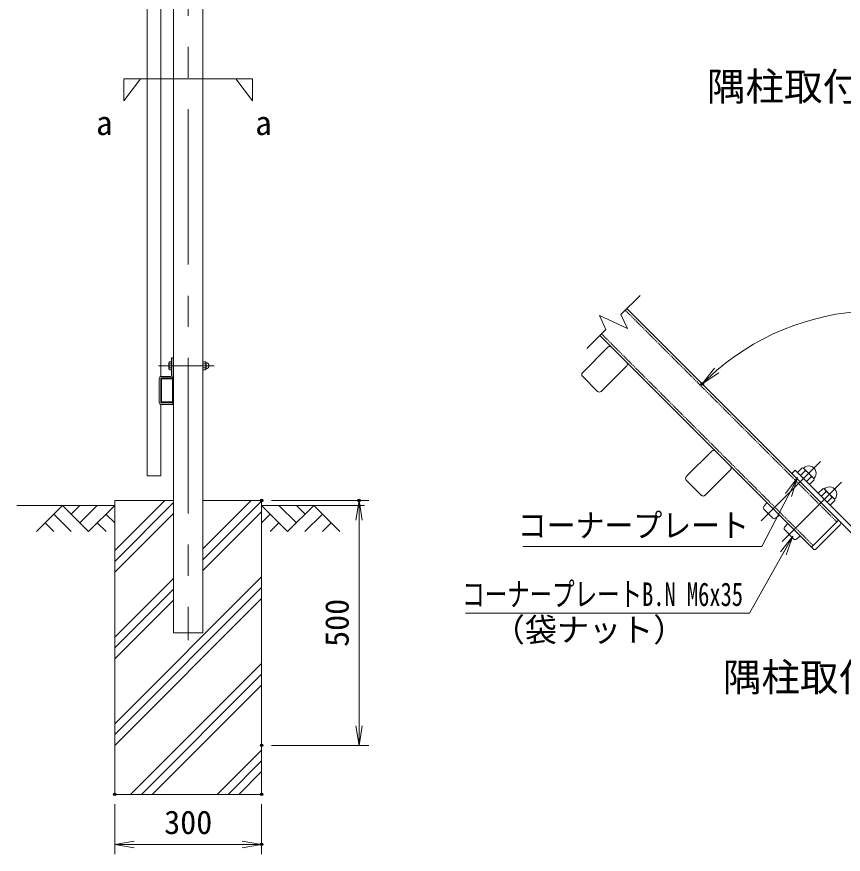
# Model space of a CAD drawing. Units: millimetres at full size. Extents: x -4200 to 4200, y -2970 to 2970.
# Drawn here: x -121 to 1567, y -1302 to 407 of the extents above; entities that cross this region are included whole.
import ezdxf
from ezdxf.enums import TextEntityAlignment as Align

# ---------------------------------------------------------------- set-up
doc = ezdxf.new("R2010")
doc.units = ezdxf.units.MM
doc.header["$LTSCALE"] = 10
doc.header["$PDMODE"] = 32
doc.header["$PDSIZE"] = 5
doc.linetypes.add('USER1', pattern=[50.8, 31.75, -6.35, 6.35, -6.35])
doc.linetypes.add('USER2', pattern=[0.375, 0.25, -0.125])
for name, color, linetype, lineweight in [('0-0_D-BMK', 2, 'USER1', 13), ('0-1_D-BGD', 7, 'Continuous', 18), ('0-2_D-STR4', 7, 'Continuous', 18), ('0-3_D-DCR-HCH', 7, 'Continuous', 13), ('0-4_D-STR3', 3, 'Continuous', 13), ('0-5_D-STR1', 1, 'Continuous', 18), ('0-6_D-STR-DIM', 7, 'Continuous', 13), ('0-7_0', 7, 'Continuous', 18), ('0-9_D-TTL-TXT', 7, 'Continuous', 18), ('0-A_D-STR-TXT', 7, 'Continuous', 13)]:
    doc.layers.add(name, color=color, linetype=linetype, lineweight=lineweight)
doc.layers.add('0-8_Defpoints', color=253, linetype='Continuous')
doc.styles.add('ＭＳ ゴシック', font='')
doc.styles.get('ＭＳ ゴシック').set_extended_font_data('MS Gothic')

# ---------------------------------------------------------------- blocks, each defined once
blk = doc.blocks.new('_Open')
at = {"layer": '0-7_0'}
blk.add_line((-10, 1.667), (0, 0), dxfattribs=at)
blk.add_lwpolyline([(-10, -1.667), (0, 0), (-10, 0)], dxfattribs=at)

msp = doc.modelspace()

# ---------------------------------------------------------------- linework, layer by layer
at = {"layer": '0-0_D-BMK'}
for p, q in [((229.17, 1235.01), (229.17, -864.99)), ((168.58, -304.99), (282.61, -304.99)), ((1520.71, -500.21), (1399.45, -621.46)), ((1563.13, -542.64), (1441.88, -663.89))]:
    msp.add_line(p, q, dxfattribs=at)
at = {"layer": '0-1_D-BGD'}
for p, q in [((79.17, -589.99), (-120.83, -589.99)), ((379.17, -589.99), (589.17, -589.99))]:
    msp.add_line(p, q, dxfattribs=at)
at = {"layer": '0-2_D-STR4'}
for p, q in [((79.17, -579.99), (79.17, -1179.99)), ((199.17, -579.99), (79.17, -579.99)), ((379.17, -579.99), (259.17, -579.99)), ((379.17, -579.99), (379.17, -1179.99)), ((379.17, -1179.99), (79.17, -1179.99))]:
    msp.add_line(p, q, dxfattribs=at)
at = {"layer": '0-3_D-DCR-HCH'}
for p, q in [((79.17, -682.25), (181.42, -579.99)), ((259.17, -679.02), (358.2, -579.99)), ((259.17, -701.12), (379.17, -581.12)), ((-27.26, -589.99), (-80.47, -643.21)), ((-27.26, -589.99), (25.96, -643.21)), ((-9.52, -607.73), (8.22, -589.99)), ((8.22, -625.47), (43.69, -589.99)), ((25.96, -643.21), (79.17, -589.99)), ((79.17, -704.34), (199.17, -584.34)), ((432.38, -643.21), (379.17, -589.99)), ((450.12, -625.47), (414.64, -589.99)), ((485.59, -589.99), (432.38, -643.21)), ((467.95, -607.82), (450.12, -589.99)), ((485.59, -589.99), (538.8, -643.21)), ((-44.99, -607.73), (-9.36, -643.21)), ((61.43, -607.73), (79.17, -625.39)), ((79.17, -726.44), (199.17, -606.44)), ((259.17, -723.22), (379.17, -603.22)), ((396.91, -607.73), (379.17, -625.39)), ((503.33, -607.73), (467.69, -643.21)), ((-62.73, -625.47), (-44.91, -643.21)), ((43.69, -625.47), (61.51, -643.21)), ((414.64, -625.47), (396.82, -643.21)), ((521.07, -625.47), (503.25, -643.21)), ((79.17, -1035.8), (379.17, -735.8)), ((79.17, -859.02), (199.17, -739.02)), ((79.17, -1057.9), (379.17, -757.9)), ((79.17, -881.12), (199.17, -761.12)), ((79.17, -1079.99), (379.17, -779.99)), ((79.17, -903.22), (199.17, -783.22)), ((111.75, -1179.99), (379.17, -912.58)), ((133.85, -1179.99), (379.17, -934.67)), ((155.94, -1179.99), (379.17, -956.77)), ((288.53, -1179.99), (379.17, -1089.35)), ((310.62, -1179.99), (379.17, -1111.45)), ((332.72, -1179.99), (379.17, -1133.55))]:
    msp.add_line(p, q, dxfattribs=at)
at = {"layer": '0-4_D-STR3'}
for p, q in [((195.47, -288.99), (195.47, -325.19)), ((198.67, -288.99), (195.47, -288.99)), ((198.67, -288.99), (198.67, -325.19)), ((189.97, -298.76), (189.97, -311.11)), ((190.97, -296.89), (195.47, -296.89)), ((190.97, -300.94), (195.47, -300.94)), ((195.47, -296.89), (195.47, -313.09)), ((199.17, -300.99), (198.67, -300.99)), ((259.17, -298.76), (259.17, -311.11)), ((259.17, -298.76), (259.17, -311.11)), ((260.17, -296.89), (264.67, -296.89)), ((264.67, -300.94), (260.17, -300.94)), ((265.67, -298.76), (265.67, -311.11)), ((265.67, -298.76), (265.67, -311.11)), ((190.97, -309.04), (195.47, -309.04)), ((190.97, -313.09), (195.47, -313.09)), ((199.17, -308.99), (198.67, -308.99)), ((264.67, -309.04), (260.17, -309.04)), ((260.17, -313.09), (264.67, -313.09)), ((169.97, -331.59), (169.97, -379.39)), ((173.17, -331.59), (173.17, -379.39)), ((193.87, -326.79), (174.77, -326.79)), ((194.37, -329.99), (175.27, -329.99)), ((198.17, -380.99), (174.77, -380.99)), ((198.17, -384.19), (174.77, -384.19)), ((198.17, -380.99), (198.17, -384.19)), ((1468.78, -518.2), (1461.99, -524.99)), ((1583.59, -646.59), (1461.99, -524.99)), ((1587.57, -636.99), (1468.78, -518.2)), ((1483.2, -513.32), (1473.55, -522.97)), ((1497.95, -547.37), (1473.55, -522.97)), ((1489.38, -519.49), (1479.72, -529.15)), ((1485.81, -514.02), (1483.2, -513.32)), ((1506.9, -535.1), (1485.81, -514.02)), ((1501.42, -531.54), (1491.77, -541.19)), ((1507.6, -537.72), (1497.95, -547.37)), ((1507.6, -537.72), (1506.9, -535.1)), ((1525.63, -555.75), (1515.98, -565.4)), ((1531.8, -561.92), (1522.15, -571.57)), ((1528.24, -556.45), (1525.63, -555.75)), ((1549.32, -577.53), (1528.24, -556.45)), ((1540.37, -589.79), (1515.98, -565.4)), ((1543.85, -573.97), (1534.2, -583.62)), ((1550.02, -580.14), (1540.37, -589.79)), ((1550.02, -580.14), (1549.32, -577.53)), ((1411.08, -584.38), (1404.65, -592.05)), ((1404.89, -597.72), (1423.2, -616.02)), ((1436.53, -609.84), (1428.87, -616.27)), ((1453.5, -626.81), (1447.07, -634.47)), ((1557.45, -620.45), (1502.29, -675.6)), ((1560.63, -629.99), (1511.84, -678.78)), ((1560.63, -623.63), (1557.45, -620.45)), ((1447.32, -640.14), (1465.63, -658.45)), ((1478.96, -652.27), (1471.3, -658.7)), ((1505.48, -678.78), (1502.29, -675.6))]:
    msp.add_line(p, q, dxfattribs=at)
for centre, radius, start, end in [((192.51, -298.92), 2.54, 127.21089, 232.78911), ((198.67, -304.99), 8.7, 152.26063, 207.73937), ((261.71, -298.92), 2.54, 127.21089, 232.78911), ((267.87, -304.99), 8.7, 152.26063, 207.73937), ((263.13, -298.92), 2.54, 307.21089, 52.78911), ((256.97, -304.99), 8.7, 332.26063, 27.73937), ((266.04, -298.05), 0.5, 189.83916, 262.83194), ((265.17, -304.99), 6.5, 277.16806, 82.83194), ((192.52, -311.07), 2.55, 127.42505, 232.57495), ((261.72, -311.07), 2.55, 127.42505, 232.57495), ((263.12, -311.07), 2.55, 307.42505, 52.57495), ((266.04, -311.94), 0.5, 97.16806, 163.42019), ((174.77, -331.59), 4.8, 90, 180), ((174.77, -331.59), 1.6, 90, 180), ((193.87, -325.19), 1.6, 270, 0), ((193.87, -325.19), 4.8, 270, 0), ((174.77, -379.39), 4.8, 180, 270), ((174.77, -379.39), 1.6, 180, 270), ((1496.42, -524.5), 14.91, 314.64798, 135.35202), ((1469.98, -528.22), 21.27, 24.22053, 41.8842), ((1476.9, -544.01), 27.51, 26.96185, 63.03815), ((1492.7, -550.94), 21.27, 48.1158, 65.77947), ((1538.85, -566.92), 14.91, 314.64798, 135.35202), ((1512.4, -570.65), 21.27, 24.22053, 41.8842), ((1519.33, -586.44), 27.51, 26.96185, 63.03815), ((1535.12, -593.37), 21.27, 48.1158, 65.77947), ((1407.86, -594.75), 4.2, 140, 225), ((1426.17, -613.05), 4.2, 225, 310), ((1557.45, -626.81), 4.5, 315, 45), ((1450.29, -637.17), 4.2, 140, 225), ((1468.6, -655.48), 4.2, 225, 248.97381), ((1468.6, -655.48), 4.2, 225, 310), ((1508.66, -675.6), 4.5, 225, 315)]:
    msp.add_arc(centre, radius, start, end, dxfattribs=at)
at = {"layer": '0-5_D-STR1'}
for p, q in [((199.17, 1210.01), (199.17, -849.99)), ((259.17, -849.99), (259.17, 1210.01)), ((145.17, 1193.03), (145.17, -529.99)), ((173.17, 1026.08), (173.17, -327.07)), ((1125.23, -188.23), (1557.45, -620.45)), ((1070.07, -243.38), (1502.29, -675.6)), ((1086.48, -267), (1034.3, -319.18)), ((1124.67, -305.18), (1072.48, -357.37)), ((173.17, -332.09), (173.17, -379.39)), ((174.77, -332.09), (174.77, -377.89)), ((196.72, -329.99), (175.27, -329.99)), ((196.72, -331.59), (175.27, -331.59)), ((197.57, -377.89), (197.57, -332.44)), ((199.17, -377.89), (199.17, -332.44)), ((1034.3, -326.4), (1065.27, -357.37)), ((173.17, -383.92), (173.17, -529.99)), ((175.27, -378.39), (197.07, -378.39)), ((175.27, -379.99), (197.07, -379.99)), ((1298.61, -479.13), (1246.43, -531.32)), ((1336.8, -517.32), (1284.61, -569.5)), ((145.17, -529.99), (173.17, -529.99)), ((1246.43, -538.53), (1277.4, -569.5)), ((199.17, -849.99), (259.17, -849.99))]:
    msp.add_line(p, q, dxfattribs=at)
at = {"layer": '0-5_D-STR1', "linetype": 'USER2'}
for p, q in [((1121.83, -191.62), (1554.05, -623.84)), ((1073.47, -239.99), (1505.69, -672.21))]:
    msp.add_line(p, q, dxfattribs=at)
at = {"layer": '0-5_D-STR1'}
for centre, radius, start, end in [((1090.09, -270.61), 5.1, 45, 135), ((1090.09, -270.61), 5.1, 45, 135), ((1121.06, -301.58), 5.1, 314.99941, 45), ((1121.06, -301.58), 5.1, 314.99941, 45), ((1037.9, -322.79), 5.1, 134.99942, 225), ((175.27, -332.09), 2.1, 90, 180.00049), ((175.27, -332.09), 0.5, 90, 179.99992), ((196.72, -332.44), 2.45, 0, 90.00001), ((196.72, -332.44), 0.85, 0, 90.00002), ((1068.87, -353.76), 5.1, 225, 314.99941), ((175.27, -377.89), 2.1, 180.00029, 270), ((175.27, -377.89), 0.5, 179.99992, 270), ((197.07, -377.89), 0.5, 270, 0.00043), ((197.07, -377.89), 2.1, 270, 0.0003), ((1302.22, -482.74), 5.1, 45, 135), ((1333.19, -513.71), 5.1, 314.99941, 45), ((1250.04, -534.92), 5.1, 134.99942, 225), ((1281.01, -565.89), 5.1, 225, 314.99941)]:
    msp.add_arc(centre, radius, start, end, dxfattribs=at)
at = {"layer": '0-6_D-STR-DIM'}
for p, q in [((1112.96, -200.5), (1151.9, -161.56)), ((1068.98, -202.43), (1082.35, -231.11)), ((1126.33, -229.18), (1068.98, -202.43)), ((1112.96, -200.5), (1126.33, -229.18)), ((1043.41, -270.05), (1082.35, -231.11)), ((399.17, -579.99), (598.18, -579.99)), ((578.18, -1079.99), (578.18, -579.99)), ((399.17, -1079.99), (598.18, -1079.99)), ((79.17, -1199.99), (79.17, -1302.12)), ((379.17, -1199.99), (379.17, -1302.12)), ((79.17, -1282.12), (379.17, -1282.12))]:
    msp.add_line(p, q, dxfattribs=at)
for points in [[(360.27, 280.84), (98.06, 280.84), (98.06, 235.52), (131.69, 280.84)], [(360.27, 280.84), (360.27, 235.52), (326.65, 280.84)]]:
    msp.add_lwpolyline(points, dxfattribs=at)
msp.add_arc((1640.07, -703.07), 510.71, 49.48872, 130.51128, dxfattribs=at)
at = {"layer": '0-8_Defpoints'}
for p in [(1278.95, -341.95), (379.17, -579.99), (578.18, -579.99), (379.17, -1079.99), (79.17, -1179.99), (379.17, -1179.99), (379.17, -1282.12)]:
    msp.add_point(p, dxfattribs=at)
at = {"layer": '0-A_D-STR-TXT'}
for points in [[(912.69, -673.97), (1400.8, -673.97), (1472.72, -535.13)], [(795.57, -809.84), (1375.45, -809.84), (1462.96, -654.83)]]:
    msp.add_lwpolyline(points, dxfattribs=at)

# ---------------------------------------------------------------- block references
at = {"layer": '0-6_D-STR-DIM', "xscale": 4, "yscale": 4}
for p, rotation in [((1278.95, -341.95), 222.75564), ((578.18, -579.99), 90), ((578.18, -1079.99), 270), ((79.17, -1282.12), 180)]:
    msp.add_blockref('_Open', p, dxfattribs=dict(at, rotation=rotation))
msp.add_blockref('_Open', (379.17, -1282.12), dxfattribs=at)
at = {"layer": '0-A_D-STR-TXT', "xscale": 4, "yscale": 4}
for p, rotation in [((1473.64, -533.35), 62.61681), ((1463.94, -653.09), 60.55492)]:
    msp.add_blockref('_Open', p, dxfattribs=dict(at, rotation=rotation))

# ---------------------------------------------------------------- texts
at = {"layer": '0-6_D-STR-DIM', "style": 'ＭＳ ゴシック'}
msp.add_text('500', height=48.09, rotation=90, dxfattribs=at).set_placement((571.43, -878.88), align=Align.BOTTOM_LEFT)
msp.add_text('300', height=48.09, dxfattribs=at).set_placement((180.28, -1275.37), align=Align.BOTTOM_LEFT)
at = {"layer": '0-9_D-TTL-TXT', "style": 'ＭＳ ゴシック'}
for s, p in [('隅柱取付詳細（入隅）a-a', (1288.66, 218.82)), ('隅柱取付詳細（出隅）a-a', (1321.09, -986.99))]:
    msp.add_text(s, height=57.7, dxfattribs=at).set_placement(p, align=Align.BOTTOM_LEFT)
at = {"layer": '0-A_D-STR-TXT', "style": 'ＭＳ ゴシック'}
for s, height, p in [('a', 49.49, (41.15, 151.11)), ('a', 49.49, (366.12, 151.11)), ('（袋ナット）', 48.09, (851.09, -882.38))]:
    msp.add_text(s, height=height, dxfattribs=at).set_placement(p, align=Align.BOTTOM_LEFT)
for s, width, p in [('コーナープレート', 0.9, (902.16, -669.37)), ('コーナープレートB.N M6x35', 0.7, (788.79, -809.88))]:
    msp.add_text(s, height=48.09, dxfattribs=dict(at, width=width)).set_placement(p, align=Align.BOTTOM_LEFT)

doc.saveas('drawing.dxf')
